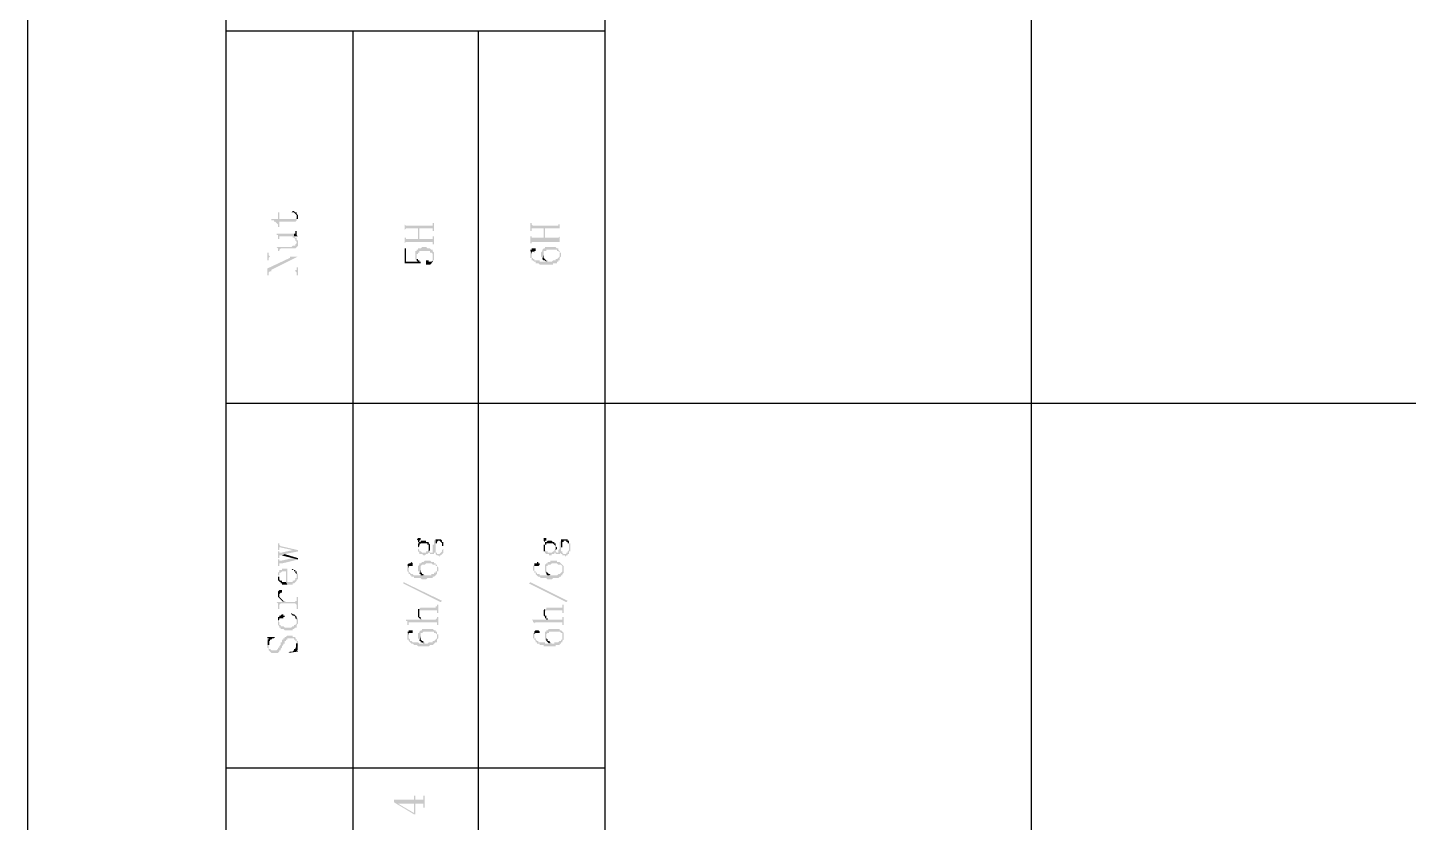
# Model space of a CAD drawing. Header units: millimetres. Extents: x 7018 to 13530, y 4187 to 5692.
# Drawn here: x 13109.91 to 13156.6, y 5110.38 to 5137.25 of the extents above; entities that cross this region are included whole.
import ezdxf

# ---------------------------------------------------------------- set-up
doc = ezdxf.new("R2010")
doc.units = ezdxf.units.MM

msp = doc.modelspace()

# ---------------------------------------------------------------- hatches: boundary and pattern name
at = {"transparency": 33554559}
for points in [[(13118.154, 5130.777), (13118.154, 5130.732), (13118.245, 5130.732), (13118.245, 5130.686), (13118.29, 5130.686), (13118.335, 5130.641), (13118.335, 5130.641), (13118.38, 5130.596), (13118.38, 5130.506), (13118.425, 5130.506), (13118.425, 5130.686), (13118.967, 5130.686), (13119.012, 5130.732), (13119.012, 5130.867), (13119.012, 5130.822), (13119.012, 5130.822), (13118.967, 5130.777), (13118.425, 5130.777), (13118.425, 5131.002), (13118.38, 5131.002), (13118.38, 5130.777)], [(13118.831, 5131.002), (13118.922, 5131.002), (13118.967, 5130.957), (13118.967, 5130.957), (13119.012, 5130.912), (13119.012, 5130.732), (13119.012, 5130.777), (13119.057, 5130.777), (13119.057, 5130.867), (13119.057, 5130.912), (13119.012, 5130.957), (13119.012, 5131.002), (13118.967, 5131.002), (13118.922, 5131.048), (13118.876, 5131.048)], [(13118.922, 5130.28), (13118.922, 5130.19), (13119.057, 5130.19), (13119.012, 5130.235), (13119.012, 5130.28), (13119.012, 5130.371), (13118.967, 5130.371), (13118.967, 5130.325), (13118.967, 5130.28), (13118.967, 5130.28)], [(13122.668, 5130.641), (13122.668, 5130.371), (13122.668, 5130.416), (13122.668, 5130.416), (13122.713, 5130.461), (13123.119, 5130.461), (13123.119, 5130.1), (13123.164, 5130.461), (13123.615, 5130.461), (13123.615, 5130.416), (13123.615, 5130.371), (13123.66, 5130.371), (13123.66, 5130.641), (13123.615, 5130.641), (13123.615, 5130.596), (13123.615, 5130.551), (13122.713, 5130.551), (13122.668, 5130.596)], [(13122.668, 5130.19), (13122.668, 5129.919), (13122.668, 5129.964), (13122.668, 5129.964), (13122.713, 5130.009), (13123.615, 5130.009), (13123.615, 5129.919), (13123.66, 5129.919), (13123.66, 5130.19), (13123.615, 5130.19), (13123.615, 5130.145), (13123.615, 5130.1), (13123.164, 5130.1), (13123.164, 5130.461), (13123.119, 5130.1), (13122.713, 5130.1), (13122.713, 5130.145), (13122.668, 5130.145), (13122.668, 5130.19)], [(13126.91, 5130.641), (13126.91, 5130.371), (13126.955, 5130.371), (13126.955, 5130.461), (13127.361, 5130.461), (13127.361, 5130.145), (13127.406, 5130.461), (13127.903, 5130.461), (13127.903, 5130.371), (13127.903, 5130.641), (13127.903, 5130.596), (13127.858, 5130.596), (13127.858, 5130.551), (13127, 5130.551), (13126.955, 5130.596), (13126.955, 5130.641), (13126.955, 5130.641)], [(13126.91, 5130.19), (13126.91, 5129.964), (13126.955, 5129.964), (13126.955, 5130.009), (13127.903, 5130.009), (13127.903, 5129.964), (13127.903, 5130.19), (13127.903, 5130.19), (13127.858, 5130.145), (13127.406, 5130.145), (13127.406, 5130.461), (13127.361, 5130.145), (13126.955, 5130.145), (13126.955, 5130.19), (13126.955, 5130.19)], [(13118.335, 5130.28), (13118.335, 5130.235), (13118.38, 5130.235), (13118.38, 5130.19), (13118.38, 5130.1), (13118.425, 5130.1), (13118.425, 5130.145), (13118.425, 5130.19), (13118.876, 5130.19), (13118.876, 5130.145), (13118.922, 5130.145), (13118.967, 5130.1), (13118.967, 5130.055), (13118.967, 5130.055), (13119.012, 5130.009), (13119.012, 5129.964), (13119.012, 5130.145), (13118.967, 5130.145), (13118.922, 5130.19), (13118.922, 5130.28)], [(13118.335, 5129.829), (13118.335, 5129.829), (13118.38, 5129.784), (13118.38, 5129.739), (13118.38, 5129.694), (13118.425, 5129.694), (13118.425, 5129.739), (13118.425, 5129.739), (13118.47, 5129.784), (13118.967, 5129.784), (13119.012, 5129.829), (13119.012, 5129.829), (13119.057, 5129.874), (13119.057, 5129.964), (13119.057, 5130.055), (13119.012, 5130.055), (13119.012, 5130.1), (13119.012, 5130.145), (13119.012, 5129.964), (13119.012, 5129.964), (13118.967, 5129.919), (13118.967, 5129.874), (13118.876, 5129.874), (13118.831, 5129.829)], [(13118.019, 5129.648), (13118.019, 5129.378), (13118.064, 5129.378), (13118.064, 5129.468), (13118.064, 5129.468), (13118.109, 5129.513), (13118.786, 5129.513), (13118.786, 5129.468), (13119.057, 5129.513), (13118.109, 5129.513), (13118.064, 5129.558), (13118.064, 5129.648)], [(13118.019, 5129.107), (13118.019, 5128.881), (13118.064, 5128.881), (13118.064, 5128.971), (13118.064, 5128.971), (13118.109, 5129.017), (13118.154, 5129.062), (13119.057, 5129.513), (13118.786, 5129.468)], [(13122.668, 5129.784), (13122.668, 5129.287), (13123.209, 5129.287), (13123.209, 5129.333), (13123.164, 5129.333), (13123.164, 5129.378), (13123.119, 5129.333), (13122.713, 5129.333), (13122.713, 5129.784)], [(13123.029, 5129.558), (13123.029, 5129.513), (13123.029, 5129.423), (13123.029, 5129.423), (13123.074, 5129.378), (13123.074, 5129.558), (13123.074, 5129.603), (13123.119, 5129.603), (13123.119, 5129.648), (13123.164, 5129.648), (13123.164, 5129.694), (13123.525, 5129.694), (13123.525, 5129.648), (13123.57, 5129.648), (13123.615, 5129.603), (13123.615, 5129.558), (13123.615, 5129.378), (13123.66, 5129.378), (13123.66, 5129.468), (13123.66, 5129.558), (13123.66, 5129.648), (13123.66, 5129.648), (13123.615, 5129.694), (13123.615, 5129.739), (13123.57, 5129.739), (13123.525, 5129.784), (13123.435, 5129.784), (13123.39, 5129.829), (13123.254, 5129.829), (13123.209, 5129.784), (13123.119, 5129.784), (13123.119, 5129.739), (13123.074, 5129.739), (13123.074, 5129.694), (13123.029, 5129.694), (13123.029, 5129.603), (13123.029, 5129.603)], [(13123.074, 5129.378), (13123.074, 5129.378), (13123.119, 5129.333), (13123.119, 5129.333), (13123.164, 5129.378), (13123.119, 5129.378), (13123.119, 5129.423), (13123.074, 5129.423), (13123.074, 5129.513), (13123.074, 5129.513)], [(13123.39, 5129.287), (13123.39, 5129.242), (13123.525, 5129.242), (13123.57, 5129.287), (13123.57, 5129.287), (13123.615, 5129.333), (13123.615, 5129.513), (13123.615, 5129.468), (13123.615, 5129.378), (13123.615, 5129.378), (13123.57, 5129.333), (13123.48, 5129.333), (13123.48, 5129.378), (13123.39, 5129.378), (13123.39, 5129.333)], [(13126.91, 5129.739), (13126.955, 5129.603), (13126.955, 5129.648), (13126.955, 5129.648), (13127, 5129.694), (13127, 5129.694), (13127.045, 5129.648), (13127.045, 5129.694), (13127.09, 5129.694), (13127.09, 5129.739), (13127.09, 5129.784), (13126.955, 5129.784), (13126.955, 5129.739)], [(13126.91, 5129.603), (13126.91, 5129.513), (13126.91, 5129.468), (13126.955, 5129.468), (13126.955, 5129.378), (13127, 5129.378), (13127.045, 5129.333), (13127.09, 5129.333), (13127.09, 5129.287), (13127.181, 5129.287), (13127.226, 5129.242), (13127.677, 5129.242), (13127.677, 5129.287), (13127.813, 5129.287), (13127.813, 5129.333), (13127.858, 5129.333), (13127.858, 5129.378), (13127.903, 5129.378), (13127.903, 5129.558), (13127.903, 5129.513), (13127.903, 5129.513), (13127.858, 5129.468), (13127.858, 5129.468), (13127.813, 5129.423), (13127.767, 5129.423), (13127.767, 5129.378), (13127.677, 5129.378), (13127.632, 5129.333), (13127.497, 5129.333), (13127.497, 5129.378), (13127.452, 5129.378), (13127.452, 5129.333), (13127.226, 5129.333), (13127.226, 5129.378), (13127.045, 5129.378), (13127.045, 5129.423), (13127, 5129.423), (13127, 5129.468), (13126.955, 5129.468), (13126.955, 5129.558), (13126.955, 5129.603), (13126.91, 5129.739), (13126.91, 5129.648), (13126.91, 5129.648)], [(13127.271, 5129.558), (13127.271, 5129.513), (13127.271, 5129.513), (13127.316, 5129.468), (13127.316, 5129.423), (13127.316, 5129.423), (13127.361, 5129.558), (13127.361, 5129.603), (13127.361, 5129.694), (13127.452, 5129.694), (13127.452, 5129.739), (13127.813, 5129.739), (13127.813, 5129.694), (13127.858, 5129.694), (13127.903, 5129.648), (13127.903, 5129.603), (13127.903, 5129.423), (13127.903, 5129.468), (13127.948, 5129.513), (13127.948, 5129.558), (13127.948, 5129.648), (13127.903, 5129.648), (13127.903, 5129.694), (13127.903, 5129.694), (13127.858, 5129.739), (13127.858, 5129.784), (13127.813, 5129.784), (13127.767, 5129.829), (13127.406, 5129.829), (13127.406, 5129.784), (13127.361, 5129.784), (13127.316, 5129.739), (13127.316, 5129.694), (13127.271, 5129.648), (13127.271, 5129.603)], [(13127.316, 5129.423), (13127.361, 5129.378), (13127.406, 5129.378), (13127.452, 5129.333), (13127.452, 5129.378), (13127.452, 5129.378), (13127.406, 5129.423), (13127.406, 5129.423), (13127.361, 5129.468), (13127.361, 5129.558), (13127.361, 5129.558)], [(13118.109, 5129.017), (13118.967, 5129.017), (13119.012, 5128.971), (13119.012, 5128.881), (13119.057, 5128.881), (13119.057, 5129.152), (13119.012, 5129.152), (13119.012, 5129.062), (13118.967, 5129.062), (13118.967, 5129.017), (13118.154, 5129.017), (13118.154, 5129.062)], [(13118.38, 5119.81), (13118.38, 5119.584), (13118.425, 5119.584), (13118.425, 5119.629), (13118.425, 5119.674), (13118.47, 5119.674), (13118.876, 5119.584), (13118.876, 5119.584), (13119.057, 5119.539), (13119.057, 5119.584), (13118.47, 5119.719), (13118.47, 5119.719), (13118.425, 5119.764), (13118.425, 5119.81)], [(13118.38, 5119.539), (13118.38, 5119.313), (13118.425, 5119.313), (13118.425, 5119.358), (13118.425, 5119.403), (13118.515, 5119.403), (13118.606, 5119.449), (13119.057, 5119.539), (13118.876, 5119.584), (13118.47, 5119.494), (13118.425, 5119.494), (13118.425, 5119.539), (13118.425, 5119.539)], [(13123.074, 5119.945), (13123.074, 5119.945), (13123.119, 5119.9), (13123.119, 5119.855), (13123.164, 5119.81), (13123.164, 5119.9), (13123.164, 5119.9), (13123.209, 5119.945), (13123.209, 5119.99), (13123.119, 5119.99)], [(13123.119, 5119.539), (13123.164, 5119.494), (13123.164, 5119.449), (13123.254, 5119.449), (13123.299, 5119.403), (13123.345, 5119.403), (13123.39, 5119.449), (13123.435, 5119.449), (13123.48, 5119.494), (13123.525, 5119.494), (13123.525, 5119.449), (13123.66, 5119.449), (13123.66, 5119.494), (13123.706, 5119.494), (13123.706, 5119.449), (13123.706, 5119.449), (13123.751, 5119.403), (13123.796, 5119.403), (13123.841, 5119.358), (13123.841, 5119.403), (13123.886, 5119.403), (13123.931, 5119.449), (13123.931, 5119.449), (13123.976, 5119.494), (13123.976, 5119.539), (13123.976, 5119.674), (13123.976, 5119.719), (13123.976, 5119.81), (13123.976, 5119.855), (13123.976, 5119.674), (13123.976, 5119.629), (13123.931, 5119.584), (13123.931, 5119.539), (13123.931, 5119.539), (13123.886, 5119.494), (13123.886, 5119.494), (13123.841, 5119.449), (13123.751, 5119.449), (13123.751, 5119.494), (13123.706, 5119.494), (13123.706, 5119.539), (13123.706, 5119.945), (13123.66, 5119.9), (13123.66, 5119.81), (13123.66, 5119.764), (13123.615, 5119.764), (13123.615, 5119.674), (13123.615, 5119.629), (13123.615, 5119.539), (13123.615, 5119.494), (13123.525, 5119.494), (13123.525, 5119.539), (13123.48, 5119.539), (13123.48, 5119.674), (13123.48, 5119.629), (13123.48, 5119.584), (13123.48, 5119.584), (13123.435, 5119.539), (13123.39, 5119.539), (13123.39, 5119.494), (13123.254, 5119.494), (13123.209, 5119.539), (13123.164, 5119.539), (13123.164, 5119.584), (13123.164, 5119.584), (13123.119, 5119.629), (13123.119, 5119.674)], [(13123.119, 5119.674), (13123.119, 5119.629), (13123.119, 5119.539), (13123.119, 5119.674), (13123.119, 5119.674), (13123.164, 5119.719), (13123.164, 5119.764), (13123.164, 5119.764), (13123.209, 5119.81), (13123.435, 5119.81), (13123.435, 5119.764), (13123.48, 5119.764), (13123.48, 5119.674), (13123.48, 5119.539), (13123.525, 5119.584), (13123.525, 5119.674), (13123.525, 5119.764), (13123.525, 5119.764), (13123.48, 5119.81), (13123.48, 5119.855), (13123.39, 5119.855), (13123.39, 5119.9), (13123.209, 5119.9), (13123.209, 5119.855), (13123.164, 5119.855), (13123.164, 5119.9), (13123.164, 5119.81), (13123.119, 5119.81), (13123.119, 5119.764)], [(13123.706, 5119.945), (13123.706, 5119.539), (13123.706, 5119.584), (13123.706, 5119.674), (13123.706, 5119.719), (13123.706, 5119.81), (13123.751, 5119.81), (13123.751, 5119.855), (13123.751, 5119.855), (13123.796, 5119.9), (13123.841, 5119.9), (13123.886, 5119.855), (13123.886, 5119.855), (13123.931, 5119.81), (13123.931, 5119.719), (13123.976, 5119.719), (13123.976, 5119.674), (13123.976, 5119.855), (13123.931, 5119.855), (13123.931, 5119.9), (13123.931, 5119.9), (13123.886, 5119.945)], [(13127.361, 5119.945), (13127.361, 5119.9), (13127.361, 5119.9), (13127.406, 5119.855), (13127.406, 5119.81), (13127.406, 5119.9), (13127.452, 5119.9), (13127.452, 5119.945), (13127.452, 5119.99), (13127.361, 5119.99)], [(13127.361, 5119.674), (13127.361, 5119.629), (13127.361, 5119.539), (13127.406, 5119.539), (13127.406, 5119.674), (13127.406, 5119.764), (13127.452, 5119.764), (13127.452, 5119.81), (13127.677, 5119.81), (13127.722, 5119.764), (13127.722, 5119.764), (13127.767, 5119.719), (13127.767, 5119.674), (13127.767, 5119.539), (13127.767, 5119.584), (13127.767, 5119.584), (13127.813, 5119.629), (13127.813, 5119.674), (13127.813, 5119.674), (13127.767, 5119.719), (13127.767, 5119.764), (13127.767, 5119.81), (13127.722, 5119.81), (13127.722, 5119.855), (13127.677, 5119.855), (13127.632, 5119.9), (13127.497, 5119.9), (13127.452, 5119.855), (13127.406, 5119.855), (13127.406, 5119.9), (13127.406, 5119.81), (13127.406, 5119.764), (13127.361, 5119.764)], [(13127.406, 5119.539), (13127.406, 5119.494), (13127.406, 5119.494), (13127.452, 5119.449), (13127.542, 5119.449), (13127.542, 5119.403), (13127.632, 5119.403), (13127.632, 5119.449), (13127.722, 5119.449), (13127.722, 5119.494), (13127.767, 5119.494), (13127.767, 5119.449), (13127.903, 5119.449), (13127.948, 5119.494), (13127.948, 5119.449), (13127.993, 5119.449), (13127.993, 5119.403), (13128.083, 5119.403), (13128.083, 5119.358), (13128.129, 5119.403), (13128.174, 5119.403), (13128.174, 5119.449), (13128.219, 5119.449), (13128.219, 5119.494), (13128.219, 5119.539), (13128.264, 5119.539), (13128.264, 5119.674), (13128.264, 5119.719), (13128.264, 5119.81), (13128.219, 5119.81), (13128.219, 5119.855), (13128.219, 5119.674), (13128.219, 5119.584), (13128.219, 5119.584), (13128.174, 5119.539), (13128.174, 5119.494), (13128.129, 5119.494), (13128.129, 5119.449), (13128.038, 5119.449), (13127.993, 5119.494), (13127.993, 5119.539), (13127.948, 5119.539), (13127.948, 5119.945), (13127.948, 5119.9), (13127.948, 5119.9), (13127.903, 5119.855), (13127.903, 5119.81), (13127.903, 5119.764), (13127.903, 5119.674), (13127.903, 5119.629), (13127.903, 5119.629), (13127.858, 5119.584), (13127.858, 5119.539), (13127.858, 5119.494), (13127.813, 5119.494), (13127.767, 5119.539), (13127.767, 5119.674), (13127.767, 5119.629), (13127.767, 5119.629), (13127.722, 5119.584), (13127.722, 5119.539), (13127.677, 5119.539), (13127.632, 5119.494), (13127.497, 5119.494), (13127.497, 5119.539), (13127.452, 5119.539), (13127.406, 5119.584), (13127.406, 5119.674)], [(13127.948, 5119.945), (13127.948, 5119.539), (13127.948, 5119.584), (13127.948, 5119.674), (13127.993, 5119.674), (13127.993, 5119.719), (13127.993, 5119.81), (13127.993, 5119.855), (13128.038, 5119.855), (13128.038, 5119.9), (13128.129, 5119.9), (13128.129, 5119.855), (13128.174, 5119.855), (13128.174, 5119.81), (13128.219, 5119.81), (13128.219, 5119.719), (13128.219, 5119.674), (13128.219, 5119.855), (13128.219, 5119.9), (13128.174, 5119.9), (13128.174, 5119.945), (13127.993, 5119.945)], [(13118.38, 5119.268), (13118.38, 5119.042), (13118.425, 5119.042), (13118.425, 5119.088), (13118.425, 5119.133), (13118.515, 5119.133), (13119.057, 5119.268), (13118.876, 5119.313), (13118.47, 5119.223), (13118.425, 5119.223), (13118.425, 5119.268), (13118.425, 5119.268)], [(13118.515, 5119.403), (13118.876, 5119.313), (13118.876, 5119.313), (13119.057, 5119.268), (13119.057, 5119.313), (13118.606, 5119.449)], [(13122.758, 5119.088), (13122.803, 5118.952), (13122.803, 5118.997), (13122.803, 5119.042), (13122.938, 5119.042), (13122.938, 5119.088), (13122.938, 5119.133), (13122.938, 5119.133), (13122.893, 5119.178), (13122.893, 5119.178), (13122.848, 5119.133), (13122.803, 5119.133)], [(13123.119, 5118.952), (13123.119, 5118.862), (13123.164, 5118.862), (13123.164, 5118.817), (13123.164, 5118.772), (13123.209, 5118.952), (13123.209, 5119.042), (13123.209, 5119.042), (13123.254, 5119.088), (13123.345, 5119.088), (13123.39, 5119.133), (13123.57, 5119.133), (13123.615, 5119.088), (13123.706, 5119.088), (13123.706, 5119.042), (13123.751, 5119.042), (13123.751, 5118.952), (13123.751, 5118.772), (13123.751, 5118.862), (13123.796, 5118.862), (13123.796, 5118.952), (13123.796, 5118.997), (13123.796, 5118.997), (13123.751, 5119.042), (13123.751, 5119.088), (13123.706, 5119.088), (13123.706, 5119.133), (13123.66, 5119.133), (13123.66, 5119.178), (13123.57, 5119.178), (13123.525, 5119.223), (13123.345, 5119.223), (13123.299, 5119.178), (13123.254, 5119.178), (13123.209, 5119.133), (13123.164, 5119.133), (13123.164, 5119.088), (13123.164, 5119.088), (13123.119, 5119.042), (13123.119, 5118.997), (13123.119, 5118.997)], [(13127.045, 5119.088), (13127.045, 5118.952), (13127.045, 5118.997), (13127.045, 5119.042), (13127.181, 5119.042), (13127.226, 5119.088), (13127.226, 5119.133), (13127.181, 5119.133), (13127.181, 5119.178), (13127.136, 5119.178), (13127.136, 5119.133), (13127.045, 5119.133)], [(13127.406, 5118.952), (13127.406, 5118.862), (13127.406, 5118.817), (13127.452, 5118.817), (13127.452, 5118.772), (13127.452, 5118.952), (13127.452, 5119.042), (13127.497, 5119.042), (13127.497, 5119.088), (13127.587, 5119.088), (13127.632, 5119.133), (13127.813, 5119.133), (13127.858, 5119.088), (13127.948, 5119.088), (13127.993, 5119.042), (13127.993, 5118.952), (13127.993, 5118.772), (13128.038, 5118.817), (13128.038, 5118.862), (13128.038, 5118.952), (13128.038, 5118.997), (13128.038, 5119.042), (13128.038, 5119.042), (13127.993, 5119.088), (13127.993, 5119.088), (13127.948, 5119.133), (13127.948, 5119.133), (13127.903, 5119.178), (13127.813, 5119.178), (13127.813, 5119.223), (13127.587, 5119.223), (13127.587, 5119.178), (13127.497, 5119.178), (13127.497, 5119.133), (13127.452, 5119.133), (13127.406, 5119.088), (13127.406, 5118.997), (13127.406, 5118.997)], [(13118.38, 5118.817), (13118.38, 5118.681), (13118.38, 5118.726), (13118.425, 5118.726), (13118.425, 5118.772), (13118.425, 5118.817), (13118.47, 5118.817), (13118.515, 5118.862), (13118.651, 5118.862), (13118.651, 5118.501), (13118.696, 5118.411), (13118.876, 5118.411), (13118.876, 5118.456), (13118.922, 5118.456), (13118.967, 5118.501), (13118.967, 5118.501), (13119.012, 5118.546), (13119.012, 5118.591), (13119.057, 5118.591), (13119.057, 5118.681), (13119.057, 5118.726), (13119.057, 5118.772), (13119.012, 5118.817), (13119.012, 5118.862), (13119.012, 5118.726), (13119.012, 5118.636), (13118.967, 5118.636), (13118.967, 5118.591), (13118.967, 5118.591), (13118.922, 5118.546), (13118.876, 5118.546), (13118.876, 5118.501), (13118.696, 5118.501), (13118.696, 5118.952), (13118.515, 5118.952), (13118.515, 5118.907), (13118.425, 5118.907), (13118.425, 5118.862), (13118.425, 5118.862)], [(13118.38, 5118.681), (13118.38, 5118.591), (13118.38, 5118.546), (13118.425, 5118.546), (13118.425, 5118.501), (13118.47, 5118.501), (13118.47, 5118.456), (13118.515, 5118.456), (13118.515, 5118.411), (13118.696, 5118.411), (13118.651, 5118.501), (13118.515, 5118.501), (13118.515, 5118.546), (13118.47, 5118.546), (13118.425, 5118.591), (13118.425, 5118.681), (13118.38, 5118.681), (13118.38, 5118.817), (13118.38, 5118.772), (13118.38, 5118.726)], [(13118.831, 5118.907), (13118.922, 5118.907), (13118.922, 5118.862), (13118.967, 5118.862), (13118.967, 5118.817), (13118.967, 5118.817), (13119.012, 5118.772), (13119.012, 5118.726), (13119.012, 5118.862), (13118.967, 5118.862), (13118.967, 5118.907), (13118.922, 5118.907), (13118.876, 5118.952), (13118.876, 5118.952)], [(13122.758, 5118.997), (13122.758, 5118.907), (13122.758, 5118.862), (13122.758, 5118.862), (13122.803, 5118.817), (13122.803, 5118.772), (13122.848, 5118.772), (13122.848, 5118.726), (13122.893, 5118.726), (13122.893, 5118.681), (13122.983, 5118.681), (13122.983, 5118.636), (13123.209, 5118.636), (13123.254, 5118.591), (13123.39, 5118.591), (13123.435, 5118.636), (13123.615, 5118.636), (13123.615, 5118.681), (13123.66, 5118.681), (13123.706, 5118.726), (13123.706, 5118.726), (13123.751, 5118.772), (13123.751, 5118.952), (13123.751, 5118.907), (13123.751, 5118.862), (13123.706, 5118.862), (13123.706, 5118.817), (13123.66, 5118.817), (13123.66, 5118.772), (13123.57, 5118.772), (13123.57, 5118.726), (13123.345, 5118.726), (13123.299, 5118.772), (13123.299, 5118.726), (13122.983, 5118.726), (13122.938, 5118.772), (13122.893, 5118.772), (13122.848, 5118.817), (13122.848, 5118.817), (13122.803, 5118.862), (13122.803, 5118.952), (13122.803, 5118.952), (13122.758, 5119.088)], [(13123.164, 5118.772), (13123.209, 5118.772), (13123.209, 5118.726), (13123.299, 5118.726), (13123.299, 5118.772), (13123.254, 5118.772), (13123.254, 5118.817), (13123.209, 5118.817), (13123.209, 5118.907), (13123.209, 5118.952)], [(13127, 5118.997), (13127, 5118.907), (13127, 5118.907), (13127.045, 5118.862), (13127.045, 5118.817), (13127.09, 5118.817), (13127.09, 5118.772), (13127.09, 5118.772), (13127.136, 5118.726), (13127.136, 5118.726), (13127.181, 5118.681), (13127.226, 5118.681), (13127.271, 5118.636), (13127.452, 5118.636), (13127.497, 5118.591), (13127.632, 5118.591), (13127.677, 5118.636), (13127.858, 5118.636), (13127.903, 5118.681), (13127.948, 5118.681), (13127.948, 5118.726), (13127.993, 5118.726), (13127.993, 5118.772), (13127.993, 5118.952), (13127.993, 5118.907), (13127.993, 5118.862), (13127.993, 5118.862), (13127.948, 5118.817), (13127.948, 5118.817), (13127.903, 5118.772), (13127.858, 5118.772), (13127.813, 5118.726), (13127.587, 5118.726), (13127.587, 5118.772), (13127.542, 5118.726), (13127.226, 5118.726), (13127.226, 5118.772), (13127.136, 5118.772), (13127.136, 5118.817), (13127.09, 5118.817), (13127.09, 5118.862), (13127.045, 5118.862), (13127.045, 5118.952), (13127.045, 5119.088), (13127.045, 5119.088), (13127, 5119.042)], [(13127.452, 5118.772), (13127.452, 5118.772), (13127.497, 5118.726), (13127.542, 5118.726), (13127.587, 5118.772), (13127.542, 5118.772), (13127.497, 5118.817), (13127.497, 5118.817), (13127.452, 5118.862), (13127.452, 5118.907), (13127.452, 5118.952)], [(13118.38, 5118.095), (13118.38, 5118.049), (13118.38, 5118.004), (13118.425, 5117.959), (13118.425, 5118.095), (13118.425, 5118.095), (13118.47, 5118.14), (13118.515, 5118.14), (13118.515, 5118.185), (13118.515, 5118.23), (13118.425, 5118.23), (13118.38, 5118.185), (13118.38, 5118.14)], [(13123.931, 5117.869), (13123.886, 5117.824), (13122.622, 5118.456), (13122.622, 5118.501)], [(13128.174, 5117.869), (13128.129, 5117.824), (13126.865, 5118.456), (13126.91, 5118.501)], [(13118.335, 5117.824), (13118.335, 5117.824), (13118.38, 5117.779), (13118.38, 5117.734), (13118.38, 5117.643), (13118.38, 5117.598), (13118.425, 5117.598), (13118.425, 5117.734), (13118.425, 5117.734), (13118.47, 5117.779), (13118.967, 5117.779), (13119.012, 5117.734), (13119.012, 5117.598), (13119.057, 5117.598), (13119.057, 5118.004), (13119.012, 5118.004), (13119.012, 5117.869), (13118.967, 5117.869), (13118.967, 5117.824), (13118.651, 5117.824), (13118.606, 5117.869), (13118.561, 5117.869), (13118.561, 5117.824)], [(13118.425, 5117.959), (13118.425, 5117.959), (13118.47, 5117.914), (13118.47, 5117.914), (13118.515, 5117.869), (13118.515, 5117.869), (13118.561, 5117.824), (13118.561, 5117.869), (13118.561, 5117.869), (13118.515, 5117.914), (13118.515, 5117.914), (13118.47, 5117.959), (13118.47, 5117.959), (13118.425, 5118.004), (13118.425, 5118.049), (13118.425, 5118.095)], [(13123.164, 5117.598), (13123.164, 5117.463), (13123.164, 5117.508), (13123.164, 5117.553), (13123.751, 5117.553), (13123.751, 5117.463), (13123.796, 5117.463), (13123.796, 5117.734), (13123.751, 5117.734), (13123.751, 5117.688), (13123.706, 5117.688), (13123.706, 5117.643), (13123.209, 5117.643)], [(13127.406, 5117.598), (13127.406, 5117.463), (13127.406, 5117.508), (13127.406, 5117.508), (13127.452, 5117.553), (13127.993, 5117.553), (13127.993, 5117.463), (13128.038, 5117.463), (13128.038, 5117.734), (13127.993, 5117.734), (13127.993, 5117.688), (13127.993, 5117.643), (13127.452, 5117.643), (13127.452, 5117.598)], [(13118.38, 5117.192), (13118.38, 5117.102), (13118.38, 5117.057), (13118.38, 5117.192), (13118.38, 5117.192), (13118.425, 5117.237), (13118.425, 5117.282), (13118.561, 5117.282), (13118.561, 5117.327), (13118.606, 5117.327), (13118.606, 5117.372), (13118.561, 5117.372), (13118.561, 5117.418), (13118.515, 5117.418), (13118.47, 5117.372), (13118.425, 5117.372), (13118.425, 5117.327), (13118.38, 5117.327), (13118.38, 5117.237), (13118.38, 5117.237)], [(13118.38, 5117.057), (13118.425, 5117.011), (13118.425, 5116.966), (13118.47, 5116.966), (13118.47, 5116.921), (13118.561, 5116.921), (13118.606, 5116.876), (13118.876, 5116.876), (13118.876, 5116.921), (13118.922, 5116.921), (13118.967, 5116.966), (13119.012, 5116.966), (13119.012, 5117.011), (13119.012, 5117.057), (13119.057, 5117.102), (13119.057, 5117.192), (13119.057, 5117.282), (13119.012, 5117.282), (13119.012, 5117.327), (13119.012, 5117.192), (13119.012, 5117.147), (13119.012, 5117.102), (13118.967, 5117.057), (13118.922, 5117.057), (13118.922, 5117.011), (13118.876, 5117.011), (13118.831, 5116.966), (13118.606, 5116.966), (13118.561, 5117.011), (13118.47, 5117.011), (13118.47, 5117.057), (13118.425, 5117.057), (13118.425, 5117.102), (13118.425, 5117.147), (13118.38, 5117.192)], [(13118.831, 5117.418), (13118.831, 5117.418), (13118.876, 5117.372), (13118.922, 5117.372), (13118.967, 5117.327), (13118.967, 5117.282), (13119.012, 5117.237), (13119.012, 5117.192), (13119.012, 5117.327), (13118.967, 5117.372), (13118.967, 5117.372), (13118.922, 5117.418), (13118.876, 5117.418), (13118.831, 5117.463)], [(13122.713, 5117.237), (13122.713, 5117.192), (13122.758, 5117.192), (13122.758, 5117.147), (13122.758, 5117.057), (13122.803, 5117.057), (13122.803, 5117.102), (13122.803, 5117.147), (13123.751, 5117.147), (13123.751, 5117.057), (13123.796, 5117.057), (13123.796, 5117.327), (13123.751, 5117.327), (13123.751, 5117.282), (13123.751, 5117.282), (13123.706, 5117.237), (13123.254, 5117.237), (13123.209, 5117.282), (13123.209, 5117.237)], [(13123.119, 5117.463), (13123.119, 5117.418), (13123.119, 5117.327), (13123.119, 5117.327), (13123.164, 5117.282), (13123.164, 5117.282), (13123.209, 5117.237), (13123.209, 5117.282), (13123.209, 5117.327), (13123.164, 5117.327), (13123.164, 5117.372), (13123.164, 5117.598), (13123.119, 5117.598), (13123.119, 5117.553), (13123.119, 5117.508)], [(13126.955, 5117.237), (13126.955, 5117.237), (13127, 5117.192), (13127, 5117.147), (13127.045, 5117.147), (13127.045, 5117.057), (13127.045, 5117.102), (13127.045, 5117.102), (13127.09, 5117.147), (13127.993, 5117.147), (13127.993, 5117.057), (13128.038, 5117.057), (13128.038, 5117.327), (13127.993, 5117.327), (13127.993, 5117.282), (13127.993, 5117.237), (13127.497, 5117.237), (13127.497, 5117.282), (13127.497, 5117.237)], [(13127.361, 5117.463), (13127.361, 5117.418), (13127.361, 5117.372), (13127.406, 5117.327), (13127.406, 5117.282), (13127.452, 5117.282), (13127.452, 5117.237), (13127.497, 5117.237), (13127.497, 5117.282), (13127.452, 5117.282), (13127.452, 5117.327), (13127.452, 5117.372), (13127.406, 5117.372), (13127.406, 5117.598), (13127.406, 5117.598), (13127.361, 5117.553), (13127.361, 5117.508)], [(13122.758, 5116.831), (13122.803, 5116.696), (13122.803, 5116.741), (13122.803, 5116.786), (13122.938, 5116.786), (13122.938, 5116.831), (13122.938, 5116.876), (13122.803, 5116.876), (13122.803, 5116.831)], [(13122.758, 5116.696), (13122.758, 5116.605), (13122.758, 5116.56), (13122.803, 5116.56), (13122.803, 5116.515), (13122.803, 5116.515), (13122.848, 5116.47), (13122.848, 5116.47), (13122.893, 5116.425), (13122.938, 5116.425), (13122.983, 5116.38), (13123.074, 5116.38), (13123.119, 5116.334), (13123.48, 5116.334), (13123.525, 5116.38), (13123.615, 5116.38), (13123.66, 5116.425), (13123.66, 5116.425), (13123.706, 5116.47), (13123.751, 5116.47), (13123.751, 5116.65), (13123.751, 5116.605), (13123.751, 5116.605), (13123.706, 5116.56), (13123.706, 5116.56), (13123.66, 5116.515), (13123.615, 5116.515), (13123.615, 5116.47), (13123.48, 5116.47), (13123.435, 5116.425), (13123.345, 5116.425), (13123.345, 5116.47), (13123.299, 5116.47), (13123.299, 5116.425), (13123.164, 5116.425), (13123.119, 5116.47), (13122.938, 5116.47), (13122.893, 5116.515), (13122.848, 5116.515), (13122.848, 5116.56), (13122.803, 5116.605), (13122.803, 5116.65), (13122.803, 5116.696), (13122.758, 5116.831), (13122.758, 5116.786), (13122.758, 5116.741)], [(13123.119, 5116.696), (13123.119, 5116.605), (13123.119, 5116.605), (13123.164, 5116.56), (13123.164, 5116.515), (13123.164, 5116.515), (13123.209, 5116.696), (13123.209, 5116.741), (13123.209, 5116.786), (13123.254, 5116.786), (13123.299, 5116.831), (13123.66, 5116.831), (13123.66, 5116.786), (13123.706, 5116.786), (13123.751, 5116.741), (13123.751, 5116.515), (13123.751, 5116.56), (13123.751, 5116.56), (13123.796, 5116.605), (13123.796, 5116.696), (13123.796, 5116.741), (13123.751, 5116.741), (13123.751, 5116.831), (13123.706, 5116.831), (13123.706, 5116.876), (13123.66, 5116.876), (13123.615, 5116.921), (13123.254, 5116.921), (13123.254, 5116.876), (13123.209, 5116.876), (13123.164, 5116.831), (13123.164, 5116.786), (13123.119, 5116.786)], [(13127, 5116.696), (13127, 5116.605), (13127.045, 5116.605), (13127.045, 5116.56), (13127.045, 5116.56), (13127.09, 5116.515), (13127.09, 5116.47), (13127.136, 5116.47), (13127.136, 5116.425), (13127.226, 5116.425), (13127.226, 5116.38), (13127.361, 5116.38), (13127.361, 5116.334), (13127.767, 5116.334), (13127.767, 5116.38), (13127.903, 5116.38), (13127.903, 5116.425), (13127.948, 5116.425), (13127.948, 5116.47), (13127.993, 5116.47), (13127.993, 5116.65), (13127.993, 5116.605), (13127.993, 5116.56), (13127.948, 5116.56), (13127.948, 5116.515), (13127.903, 5116.515), (13127.858, 5116.47), (13127.722, 5116.47), (13127.722, 5116.425), (13127.632, 5116.425), (13127.587, 5116.47), (13127.587, 5116.47), (13127.542, 5116.425), (13127.406, 5116.425), (13127.406, 5116.47), (13127.181, 5116.47), (13127.181, 5116.515), (13127.136, 5116.515), (13127.09, 5116.56), (13127.09, 5116.605), (13127.045, 5116.605), (13127.045, 5116.65), (13127.045, 5116.831), (13127.045, 5116.786), (13127, 5116.786), (13127, 5116.741)], [(13127.045, 5116.831), (13127.045, 5116.696), (13127.045, 5116.741), (13127.045, 5116.741), (13127.09, 5116.786), (13127.226, 5116.786), (13127.226, 5116.831), (13127.226, 5116.831), (13127.181, 5116.876), (13127.09, 5116.876)], [(13127.406, 5116.696), (13127.406, 5116.605), (13127.406, 5116.56), (13127.406, 5116.56), (13127.452, 5116.515), (13127.452, 5116.696), (13127.452, 5116.741), (13127.452, 5116.741), (13127.497, 5116.786), (13127.542, 5116.786), (13127.542, 5116.831), (13127.903, 5116.831), (13127.948, 5116.786), (13127.993, 5116.786), (13127.993, 5116.741), (13127.993, 5116.515), (13128.038, 5116.56), (13128.038, 5116.605), (13128.038, 5116.696), (13128.038, 5116.741), (13128.038, 5116.786), (13127.993, 5116.831), (13127.993, 5116.831), (13127.948, 5116.876), (13127.903, 5116.876), (13127.903, 5116.921), (13127.542, 5116.921), (13127.497, 5116.876), (13127.452, 5116.876), (13127.452, 5116.831), (13127.406, 5116.831), (13127.406, 5116.786)], [(13118.019, 5116.38), (13118.019, 5116.289), (13118.019, 5116.289), (13118.064, 5116.244), (13118.064, 5116.199), (13118.064, 5116.199), (13118.109, 5116.154), (13118.109, 5116.154), (13118.154, 5116.109), (13118.38, 5116.109), (13118.425, 5116.154), (13118.425, 5116.199), (13118.47, 5116.199), (13118.47, 5116.244), (13118.47, 5116.244), (13118.515, 5116.289), (13118.515, 5116.334), (13118.561, 5116.38), (13118.561, 5116.425), (13118.606, 5116.425), (13118.606, 5116.515), (13118.651, 5116.515), (13118.651, 5116.56), (13118.696, 5116.56), (13118.696, 5116.605), (13118.922, 5116.605), (13118.922, 5116.56), (13118.967, 5116.56), (13118.967, 5116.515), (13119.012, 5116.515), (13119.012, 5116.425), (13119.012, 5116.244), (13119.012, 5116.289), (13119.057, 5116.334), (13119.057, 5116.425), (13119.057, 5116.515), (13119.012, 5116.515), (13119.012, 5116.56), (13119.012, 5116.56), (13118.967, 5116.605), (13118.967, 5116.65), (13118.876, 5116.65), (13118.876, 5116.696), (13118.696, 5116.696), (13118.651, 5116.65), (13118.606, 5116.65), (13118.606, 5116.605), (13118.561, 5116.605), (13118.561, 5116.56), (13118.515, 5116.56), (13118.515, 5116.47), (13118.47, 5116.47), (13118.47, 5116.38), (13118.425, 5116.334), (13118.425, 5116.289), (13118.38, 5116.289), (13118.38, 5116.244), (13118.38, 5116.244), (13118.335, 5116.199), (13118.154, 5116.199), (13118.109, 5116.244), (13118.064, 5116.244), (13118.064, 5116.334), (13118.064, 5116.515), (13118.019, 5116.515), (13118.019, 5116.425), (13118.019, 5116.425)], [(13118.019, 5116.65), (13118.019, 5116.605), (13118.064, 5116.605), (13118.064, 5116.425), (13118.064, 5116.515), (13118.109, 5116.515), (13118.109, 5116.56), (13118.154, 5116.56), (13118.199, 5116.605), (13118.245, 5116.605), (13118.29, 5116.65), (13118.245, 5116.65)], [(13118.741, 5116.109), (13118.741, 5116.109), (13119.057, 5116.154), (13119.057, 5116.154), (13119.012, 5116.199), (13119.012, 5116.334), (13119.012, 5116.289), (13118.967, 5116.289), (13118.967, 5116.244), (13118.922, 5116.244), (13118.922, 5116.199), (13118.922, 5116.199), (13118.876, 5116.154), (13118.786, 5116.154)], [(13123.164, 5116.515), (13123.209, 5116.515), (13123.209, 5116.47), (13123.254, 5116.47), (13123.299, 5116.425), (13123.299, 5116.515), (13123.254, 5116.515), (13123.209, 5116.56), (13123.209, 5116.605), (13123.209, 5116.696)], [(13127.452, 5116.515), (13127.452, 5116.515), (13127.497, 5116.47), (13127.497, 5116.47), (13127.542, 5116.425), (13127.587, 5116.47), (13127.542, 5116.515), (13127.497, 5116.515), (13127.497, 5116.56), (13127.497, 5116.56), (13127.452, 5116.605), (13127.452, 5116.696)], [(13122.306, 5111.144), (13122.306, 5111.054), (13122.983, 5110.648), (13123.029, 5110.648), (13123.029, 5111.009), (13123.299, 5111.009), (13123.299, 5110.873), (13123.345, 5110.873), (13123.345, 5111.28), (13123.299, 5111.28), (13123.299, 5111.189), (13123.299, 5111.144), (13123.029, 5111.144), (13123.029, 5111.28), (13122.983, 5111.28), (13122.983, 5110.693), (13122.442, 5111.009), (13122.442, 5111.009)], [(13122.306, 5111.144), (13122.442, 5111.009), (13122.983, 5111.009), (13122.983, 5110.693), (13122.983, 5111.144)]]:
    msp.add_hatch(color=256, dxfattribs=at).paths.add_polyline_path(points)

# ---------------------------------------------------------------- linework, layer by layer
for p, q in [((13116.62, 5242.873), (13116.62, 4956.132)), ((13143.844, 5242.873), (13143.844, 4986.912)), ((13129.437, 5124.548), (13525.875, 5124.548))]:
    msp.add_line(p, q)
for points in [[(13529.913, 4951.873), (13529.913, 5248.873), (13109.913, 5248.873), (13109.913, 4951.873)], [(13118.064, 5116.515), (13118.064, 5116.38), (13118.064, 5116.425), (13118.064, 5116.56), (13118.064, 5116.56)], [(13119.012, 5116.334), (13119.012, 5116.199), (13119.012, 5116.244), (13119.012, 5116.425), (13119.012, 5116.38)]]:
    msp.add_lwpolyline(points, close=True)
for points in [[(13129.437, 5242.873), (13129.437, 4956.132)], [(13116.62, 5137.14), (13129.437, 5137.14)], [(13120.907, 5137.14), (13120.907, 5099.455)], [(13125.15, 5137.14), (13125.15, 5099.455)], [(13116.62, 5124.548), (13129.437, 5124.548)], [(13116.62, 5112.227), (13129.437, 5112.227)]]:
    msp.add_lwpolyline(points)

doc.saveas('drawing.dxf')
